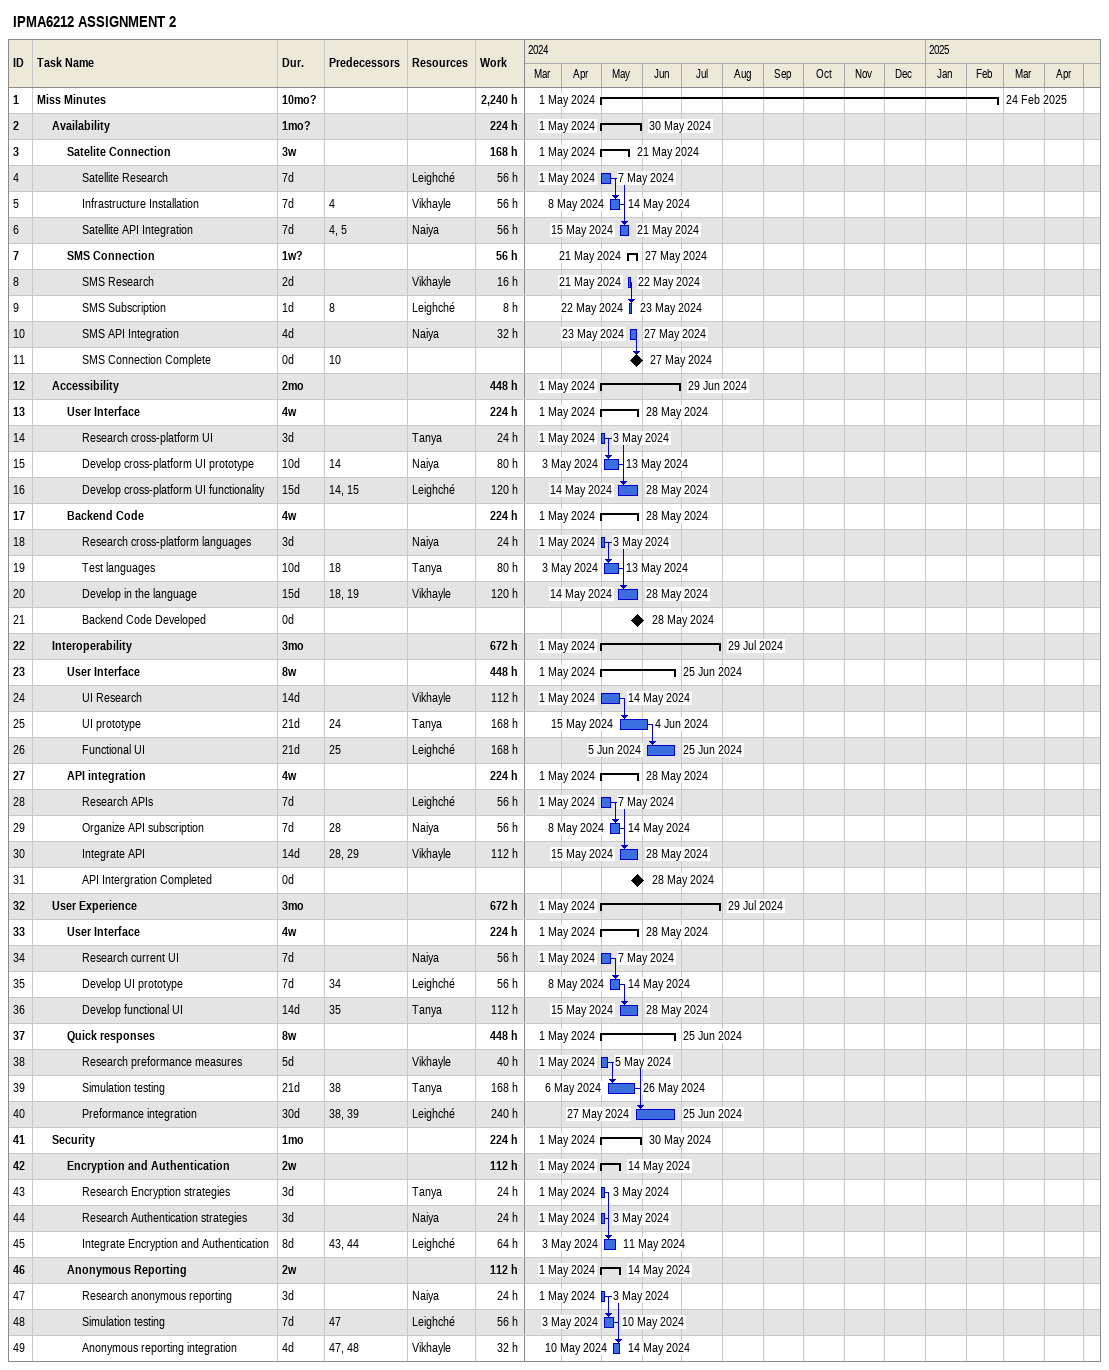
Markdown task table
IPMA6212 ASSIGNMENT 2

| ID | Level | Task | Duration | Start | Finish | Predecessors | Resources | Work (h) |
|---|---|---|---|---|---|---|---|---|
| 1 | 1 | **Miss Minutes** | 10mo? | 2024-05-01 | 2025-02-24 |  |  | 2240 |
| 2 | 2 | **Availability** | 1mo? | 2024-05-01 | 2024-05-30 |  |  | 224 |
| 3 | 3 | **Satelite Connection** | 3w | 2024-05-01 | 2024-05-21 |  |  | 168 |
| 4 | 4 | Satellite Research | 7d | 2024-05-01 | 2024-05-07 |  | Leighché | 56 |
| 5 | 4 | Infrastructure Installation | 7d | 2024-05-08 | 2024-05-14 | 4 | Vikhayle | 56 |
| 6 | 4 | Satellite API Integration | 7d | 2024-05-15 | 2024-05-21 | 4, 5 | Naiya | 56 |
| 7 | 3 | **SMS Connection** | 1w? | 2024-05-21 | 2024-05-27 |  |  | 56 |
| 8 | 4 | SMS Research | 2d | 2024-05-21 | 2024-05-22 |  | Vikhayle | 16 |
| 9 | 4 | SMS Subscription | 1d | 2024-05-22 | 2024-05-23 | 8 | Leighché | 8 |
| 10 | 4 | SMS API Integration | 4d | 2024-05-23 | 2024-05-27 |  | Naiya | 32 |
| 11 | 4 | SMS Connection Complete | 0d | 2024-05-27 | 2024-05-27 | 10 |  |  |
| 12 | 2 | **Accessibility** | 2mo | 2024-05-01 | 2024-06-29 |  |  | 448 |
| 13 | 3 | **User Interface** | 4w | 2024-05-01 | 2024-05-28 |  |  | 224 |
| 14 | 4 | Research cross-platform UI | 3d | 2024-05-01 | 2024-05-03 |  | Tanya | 24 |
| 15 | 4 | Develop cross-platform UI prototype | 10d | 2024-05-03 | 2024-05-13 | 14 | Naiya | 80 |
| 16 | 4 | Develop cross-platform UI functionality | 15d | 2024-05-14 | 2024-05-28 | 14, 15 | Leighché | 120 |
| 17 | 3 | **Backend Code** | 4w | 2024-05-01 | 2024-05-28 |  |  | 224 |
| 18 | 4 | Research cross-platform languages | 3d | 2024-05-01 | 2024-05-03 |  | Naiya | 24 |
| 19 | 4 | Test languages | 10d | 2024-05-03 | 2024-05-13 | 18 | Tanya | 80 |
| 20 | 4 | Develop in the language | 15d | 2024-05-14 | 2024-05-28 | 18, 19 | Vikhayle | 120 |
| 21 | 4 | Backend Code Developed | 0d | 2024-05-28 | 2024-05-28 |  |  |  |
| 22 | 2 | **Interoperability** | 3mo | 2024-05-01 | 2024-07-29 |  |  | 672 |
| 23 | 3 | **User Interface** | 8w | 2024-05-01 | 2024-06-25 |  |  | 448 |
| 24 | 4 | UI Research | 14d | 2024-05-01 | 2024-05-14 |  | Vikhayle | 112 |
| 25 | 4 | UI prototype | 21d | 2024-05-15 | 2024-06-04 | 24 | Tanya | 168 |
| 26 | 4 | Functional UI | 21d | 2024-06-05 | 2024-06-25 | 25 | Leighché | 168 |
| 27 | 3 | **API integration** | 4w | 2024-05-01 | 2024-05-28 |  |  | 224 |
| 28 | 4 | Research APIs | 7d | 2024-05-01 | 2024-05-07 |  | Leighché | 56 |
| 29 | 4 | Organize API subscription | 7d | 2024-05-08 | 2024-05-14 | 28 | Naiya | 56 |
| 30 | 4 | Integrate API | 14d | 2024-05-15 | 2024-05-28 | 28, 29 | Vikhayle | 112 |
| 31 | 4 | API Intergration Completed | 0d | 2024-05-28 | 2024-05-28 |  |  |  |
| 32 | 2 | **User Experience** | 3mo | 2024-05-01 | 2024-07-29 |  |  | 672 |
| 33 | 3 | **User Interface** | 4w | 2024-05-01 | 2024-05-28 |  |  | 224 |
| 34 | 4 | Research current UI | 7d | 2024-05-01 | 2024-05-07 |  | Naiya | 56 |
| 35 | 4 | Develop UI prototype | 7d | 2024-05-08 | 2024-05-14 | 34 | Leighché | 56 |
| 36 | 4 | Develop functional UI | 14d | 2024-05-15 | 2024-05-28 | 35 | Tanya | 112 |
| 37 | 3 | **Quick responses** | 8w | 2024-05-01 | 2024-06-25 |  |  | 448 |
| 38 | 4 | Research preformance measures | 5d | 2024-05-01 | 2024-05-05 |  | Vikhayle | 40 |
| 39 | 4 | Simulation testing | 21d | 2024-05-06 | 2024-05-26 | 38 | Tanya | 168 |
| 40 | 4 | Preformance integration | 30d | 2024-05-27 | 2024-06-25 | 38, 39 | Leighché | 240 |
| 41 | 2 | **Security** | 1mo | 2024-05-01 | 2024-05-30 |  |  | 224 |
| 42 | 3 | **Encryption and Authentication** | 2w | 2024-05-01 | 2024-05-14 |  |  | 112 |
| 43 | 4 | Research Encryption strategies | 3d | 2024-05-01 | 2024-05-03 |  | Tanya | 24 |
| 44 | 4 | Research Authentication strategies | 3d | 2024-05-01 | 2024-05-03 |  | Naiya | 24 |
| 45 | 4 | Integrate Encryption and Authentication | 8d | 2024-05-03 | 2024-05-11 | 43, 44 | Leighché | 64 |
| 46 | 3 | **Anonymous Reporting** | 2w | 2024-05-01 | 2024-05-14 |  |  | 112 |
| 47 | 4 | Research anonymous reporting | 3d | 2024-05-01 | 2024-05-03 |  | Naiya | 24 |
| 48 | 4 | Simulation testing | 7d | 2024-05-03 | 2024-05-10 | 47 | Leighché | 56 |
| 49 | 4 | Anonymous reporting integration | 4d | 2024-05-10 | 2024-05-14 | 47, 48 | Vikhayle | 32 |
